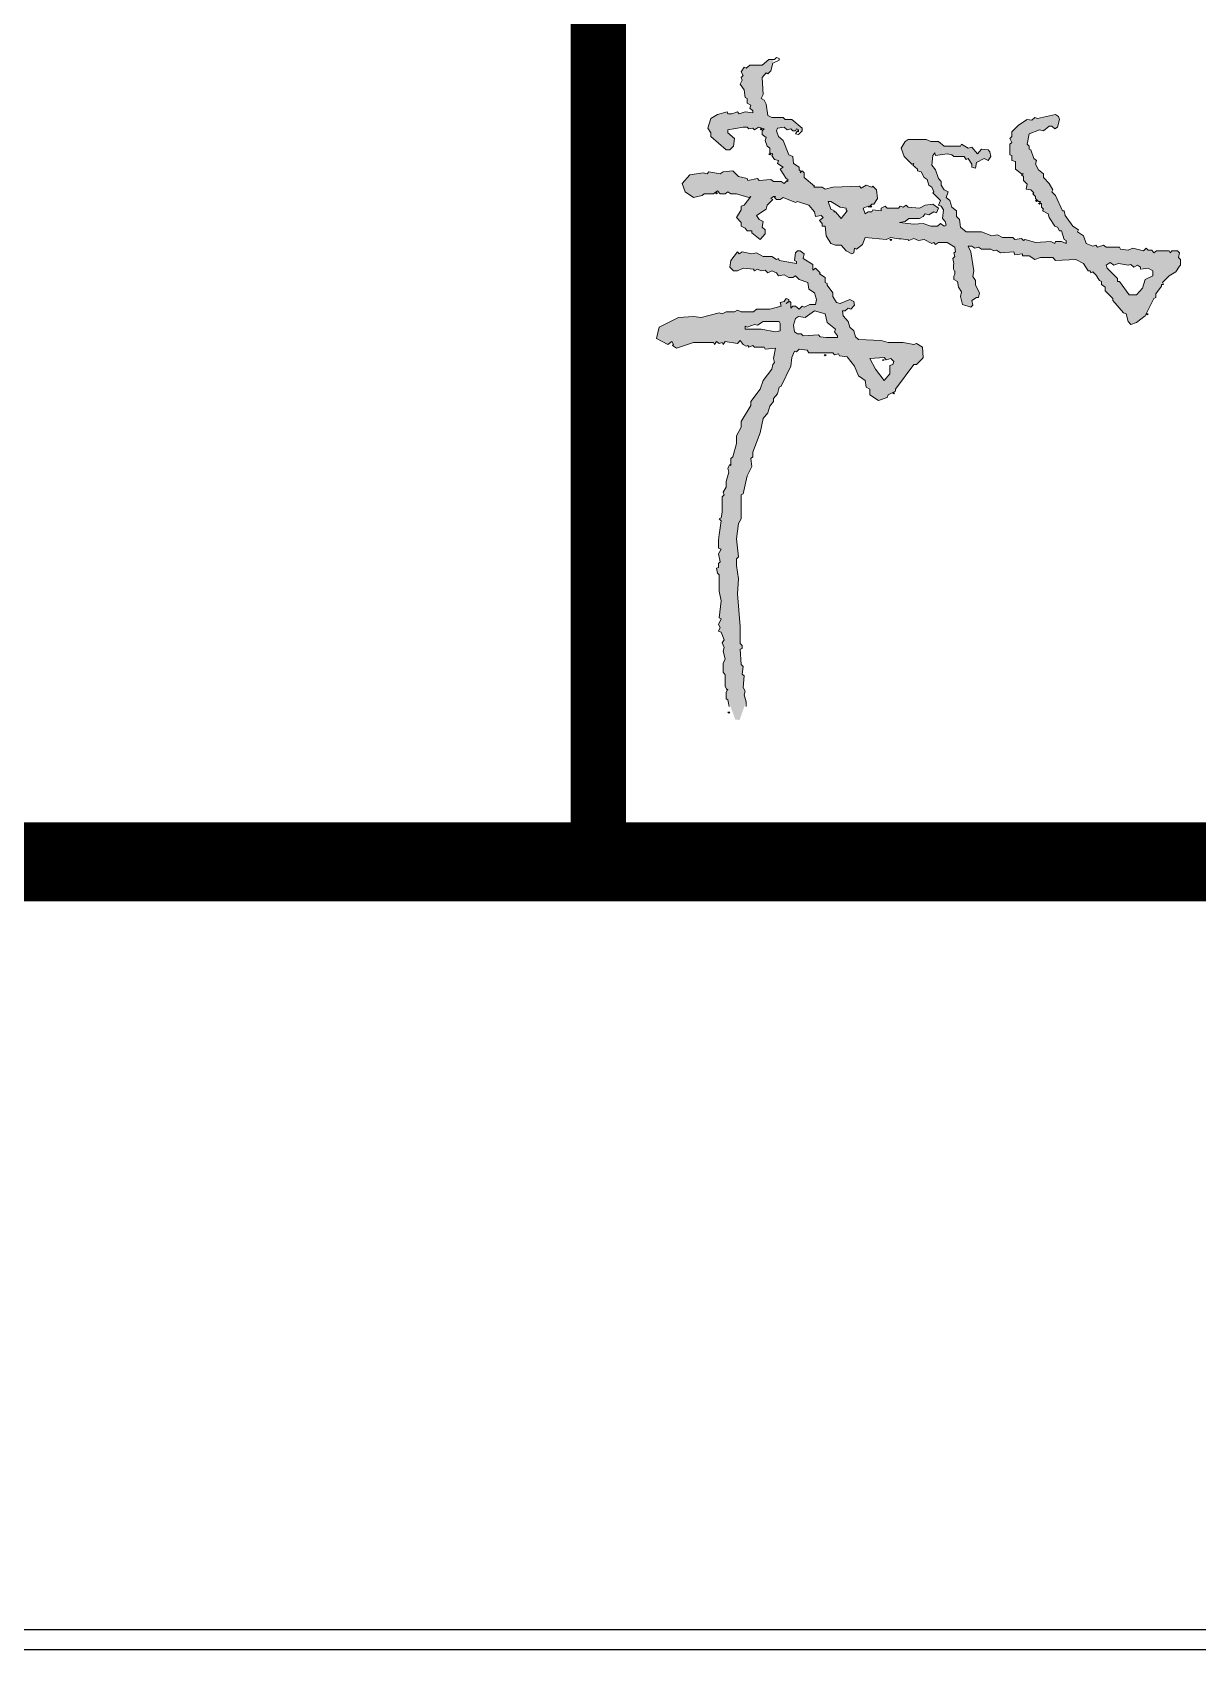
# Model space of a CAD drawing. Extents: x -518115 to 1124316, y -209821 to 1628073.
# Drawn here: x 1017001 to 1017371, y -173716 to -173203 of the extents above; entities that cross this region are included whole.
import ezdxf

# ---------------------------------------------------------------- set-up
doc = ezdxf.new("R2010")
doc.units = 0
doc.header["$LTSCALE"] = 1000
doc.header["$MEASUREMENT"] = 0
doc.layers.add('yichutu', color=7, linetype='Continuous', true_color=0xffffff, plot=False)
doc.layers.add('图框', color=140, linetype='Continuous')
doc.layers.add('签名', color=7, linetype='Continuous', lineweight=18)

# ---------------------------------------------------------------- blocks, each defined once
blk = doc.blocks.new('yct-1051-594-26275-14850-25-1002.0')
at = {"layer": 'yichutu', "color": 7, "true_color": 0xffffff}
blk.add_lwpolyline([(0, 0), (0, 14850), (26275, 14850), (26275, 0)], close=True, dxfattribs=at)
blk = doc.blocks.new('GFDDDDRG')
at = {"layer": '签名'}
h = blk.add_hatch(color=2, dxfattribs=at)
h.dxf.hatch_style = 1
h.paths.add_polyline_path([(897640.6, -159065.2), (897640.6, -159062.2), (897639.3, -159061), (897638.7, -159061.6), (897637.5, -159060.4), (897637.5, -159058.6), (897633.9, -159056.2), (897633.3, -159051.9), (897630.9, -159050.7), (897627.3, -159041.6), (897624.2, -159039.2), (897623, -159035.6), (897623.6, -159033.8), (897627.9, -159033.2), (897629.7, -159035), (897632.1, -159034.4), (897633.3, -159035.6), (897635.1, -159035.6), (897635.7, -159034.4), (897638.9, -159036), (897639.3, -159035.6), (897639.3, -159033.8), (897632.7, -159028.3), (897628.5, -159028.3), (897627.3, -159027.1), (897620, -159027.1), (897617.6, -159025.9), (897616.4, -159018.7), (897615.2, -159016.2), (897613.3, -159015), (897614.6, -159012.6), (897613.9, -159001.7), (897616.4, -158998.7), (897617.6, -158999.3), (897619.4, -158997.5), (897621, -158991), (897621.8, -158990.2), (897618.2, -158990.2), (897613.9, -158993.9), (897606.1, -158993.9), (897603.7, -158995.7), (897602.5, -158995.1), (897600.6, -158998.1), (897601.9, -159000.5), (897600.6, -159001.7), (897601.2, -159003.5), (897600, -159006), (897602.5, -159009.6), (897603.1, -159014.4), (897604.3, -159015), (897604.3, -159018.1), (897606.7, -159019.3), (897606.1, -159021.1), (897607.9, -159022.9), (897607.9, -159024.1), (897603.1, -159023.5), (897599.4, -159024.7), (897598.2, -159023.5), (897592.5, -159025.4), (897591.6, -159023.5), (897585.5, -159025.3), (897581.3, -159027.7), (897579.5, -159033.8), (897581.3, -159036.8), (897581.3, -159039.2), (897591, -159047.7), (897593.4, -159047.7), (897595.8, -159045.3), (897596.4, -159040.4), (897592.2, -159036.8), (897592.2, -159035), (897603.9, -159032.8), (897605.5, -159034.4), (897607.9, -159033.8), (897609.1, -159035), (897611.5, -159033.2), (897615.2, -159034.4), (897613.9, -159035.6), (897613.9, -159038), (897616.4, -159039.8), (897615.8, -159041.6), (897617, -159045.3), (897618.8, -159046.5), (897618.8, -159049.5), (897620.6, -159050.1), (897620, -159051.3), (897621.8, -159053.7), (897624.2, -159054.3), (897623.6, -159056.2), (897627.3, -159058.6), (897625.4, -159059.8), (897629.1, -159065.8), (897630.3, -159066.4), (897630.3, -159067.7), (897629.7, -159067), (897627.9, -159068.9), (897626, -159067.7), (897621.2, -159067.7), (897619.4, -159066.4), (897612.1, -159067), (897610.9, -159065.8), (897604.9, -159067), (897604.3, -159065.8), (897598.8, -159064.6), (897595.2, -159061), (897589.2, -159061.6), (897587.3, -159062.8), (897580.1, -159061.6), (897578.9, -159062.8), (897576.4, -159062.2), (897568, -159063.4), (897563.1, -159068.9), (897565, -159074.3), (897570.4, -159077.9), (897575.8, -159076.7), (897577.1, -159075.5), (897583.1, -159075.5), (897585.5, -159073.7), (897587.3, -159075.5), (897590.4, -159075.5), (897592.2, -159074.3), (897594, -159075.5), (897597.6, -159075.5), (897605.5, -159077.9), (897606.7, -159077.3), (897602.5, -159082.8), (897600.6, -159083.4), (897600.6, -159085.8), (897597.6, -159090.6), (897600.6, -159093.7), (897600.6, -159096.1), (897603.1, -159097.3), (897604.3, -159099.1), (897607.3, -159099.1), (897607.3, -159100.3), (897612.7, -159104.5), (897615.8, -159100.9), (897615.8, -159098.5), (897613.9, -159096.7), (897614.6, -159093.1), (897612.1, -159091.8), (897610.3, -159089.4), (897616.4, -159085.2), (897617, -159082.8), (897620.6, -159079.1), (897619.4, -159078.5), (897621.2, -159077.3), (897622.4, -159077.3), (897621.8, -159077.9), (897623, -159079.1), (897625.4, -159079.1), (897627.3, -159077.9), (897635.1, -159081), (897636.3, -159080.4), (897643.6, -159082.8), (897647.2, -159087), (897647.8, -159090), (897651.4, -159089.4), (897652.7, -159090.6), (897650.2, -159092.4), (897652, -159094.3), (897652, -159096.1), (897653.9, -159096.1), (897654.2, -159099.4), (897654.5, -159099.7), (897654.2, -159099.9), (897654.5, -159102.1), (897657.5, -159107), (897660.5, -159108.2), (897664.1, -159108.2), (897667.2, -159111.8), (897670.8, -159113.6), (897672, -159113), (897672.6, -159110), (897673.8, -159110.6), (897677.5, -159107.6), (897679.3, -159103.3), (897692.6, -159104.5), (897695.6, -159103.3), (897700.8, -159104.2), (897702.1, -159104.2), (897706.4, -159104.8), (897707.1, -159105.2), (897710.1, -159103.9), (897713.1, -159105.2), (897716.8, -159104.5), (897721.6, -159107), (897722.8, -159106.4), (897724, -159107.6), (897725.8, -159106.4), (897731.3, -159106.4), (897736.1, -159109.4), (897736.7, -159112.4), (897735.5, -159113), (897736.1, -159115.4), (897734.9, -159116.6), (897735.5, -159119.7), (897735.4, -159120.5), (897735.4, -159123), (897736.1, -159125.1), (897736.2, -159125.4), (897736.2, -159127.2), (897735.5, -159128.1), (897735.5, -159129.9), (897737.9, -159131.2), (897738.5, -159134.8), (897740.4, -159137.8), (897739.7, -159140.8), (897741, -159145.7), (897746.4, -159147.5), (897747.6, -159146.3), (897747, -159143.3), (897751.4, -159140.6), (897751.8, -159138.4), (897749.4, -159133.6), (897749.4, -159130.6), (897747.6, -159128.1), (897748.2, -159124.5), (897746.4, -159112.4), (897744.6, -159108.8), (897747, -159108.8), (897748.8, -159110), (897751.2, -159109.4), (897753.1, -159110.6), (897759.1, -159110.6), (897760.9, -159111.8), (897762.7, -159111.2), (897765.1, -159113), (897773.6, -159112.4), (897774.2, -159114.2), (897779.1, -159113.6), (897779.1, -159114.8), (897783.3, -159114.8), (897786.9, -159117.2), (897790.5, -159116), (897798.4, -159116), (897800.2, -159117.9), (897812.9, -159117.2), (897817.8, -159119.7), (897820.8, -159124.5), (897822.8, -159125.6), (897825.6, -159126.9), (897826.5, -159129.4), (897829.3, -159131.2), (897829.3, -159133), (897831.7, -159134.8), (897831.7, -159137.2), (897836.5, -159142), (897836.5, -159143.3), (897843.2, -159151.1), (897845, -159151.7), (897846.2, -159156.6), (897848, -159158.4), (897851.6, -159157.2), (897857.1, -159152.9), (897862.5, -159142), (897863.7, -159141.4), (897863.7, -159139), (897867.4, -159134.2), (897867.4, -159132.4), (897872.2, -159127.5), (897876.4, -159125.1), (897879.5, -159120.6), (897879.5, -159117.2), (897878.2, -159116), (897878.8, -159113), (897877.6, -159111.8), (897874, -159111.8), (897872.8, -159113), (897872.2, -159111.8), (897864.3, -159111.8), (897862.5, -159113), (897861.3, -159111.2), (897858.9, -159111.2), (897857.7, -159110), (897855.9, -159111.8), (897849.2, -159110), (897846.2, -159111.2), (897841.4, -159110.6), (897840.7, -159109.4), (897832.3, -159109.4), (897830.5, -159108.2), (897826.8, -159109.4), (897825.6, -159108.2), (897823.8, -159108.8), (897819.6, -159107), (897817.8, -159102.1), (897814.1, -159099.7), (897814.7, -159098.5), (897811.1, -159096.1), (897806.3, -159089.4), (897805.7, -159086.4), (897804.5, -159086.4), (897800.2, -159076.7), (897797.8, -159074.3), (897798.4, -159073.1), (897796, -159068.9), (897792.4, -159065.2), (897792.4, -159062.8), (897789.3, -159060.4), (897787.5, -159056.8), (897788.1, -159054.3), (897786.3, -159053.1), (897784.5, -159047.7), (897783.3, -159047.1), (897783.3, -159045.3), (897782.1, -159044.1), (897783.3, -159037.4), (897789.9, -159035), (897792.4, -159035.6), (897796, -159032.6), (897797.8, -159032.6), (897799.6, -159034.4), (897801.4, -159033.2), (897802.6, -159028.3), (897802, -159026.5), (897800.2, -159025.3), (897788.7, -159027.7), (897786.9, -159027.1), (897785.1, -159028.9), (897782.1, -159028.3), (897776.6, -159032), (897772.4, -159036.2), (897772.4, -159039.2), (897771.2, -159040.4), (897772.4, -159042.9), (897771.2, -159044.1), (897771.2, -159050.7), (897772.4, -159051.3), (897772.4, -159054.3), (897774.8, -159055), (897774.8, -159059.8), (897778.5, -159062.8), (897779.7, -159062.8), (897778.5, -159063.4), (897779.7, -159064.6), (897779.7, -159067), (897782.1, -159069.5), (897781.5, -159072.5), (897784.5, -159073.1), (897786.3, -159074.9), (897785.7, -159075.5), (897787.5, -159077.3), (897787.5, -159078.5), (897789.3, -159080.4), (897790.5, -159080.4), (897789.9, -159081), (897791.2, -159081.6), (897791.2, -159084), (897792.4, -159085.2), (897791.8, -159086.4), (897795.4, -159088.2), (897796, -159090.6), (897799.6, -159096.1), (897801.4, -159096.7), (897802.6, -159099.1), (897803.9, -159099.1), (897805.7, -159104.5), (897806.9, -159105.2), (897806.9, -159107), (897803.9, -159105.8), (897800.2, -159105.8), (897799.6, -159107), (897797.2, -159105.8), (897787.5, -159106.4), (897780.9, -159104.5), (897779.7, -159105.2), (897778.5, -159103.9), (897774.2, -159104.5), (897773, -159103.3), (897766.4, -159103.3), (897763.3, -159101.5), (897759.7, -159102.1), (897753.1, -159099.7), (897743.4, -159099.7), (897739.7, -159096.7), (897739.1, -159091.8), (897737.3, -159090), (897737.3, -159086.4), (897734.3, -159084), (897733.1, -159079.7), (897730.7, -159077.9), (897731.9, -159074.3), (897729.5, -159073.1), (897727.6, -159070.1), (897727.6, -159067.7), (897725.8, -159065.8), (897724, -159060.4), (897721.6, -159057.4), (897722.2, -159051.3), (897723.4, -159049.5), (897724, -159051.3), (897731.3, -159050.1), (897734.3, -159050.7), (897735.5, -159051.9), (897742.2, -159051.9), (897743.4, -159053.7), (897744.6, -159053.1), (897747, -159056.8), (897747, -159058.6), (897749.4, -159059.2), (897750, -159055.6), (897754.9, -159053.1), (897757.3, -159054.3), (897759.1, -159051.9), (897758.5, -159048.9), (897757.3, -159047.7), (897753.1, -159047.1), (897750.6, -159050.1), (897747, -159045.9), (897744.6, -159046.5), (897740.4, -159044.1), (897739.7, -159045.3), (897729.5, -159045.3), (897725.8, -159042.3), (897721, -159042.3), (897718, -159041), (897706.5, -159041), (897704.7, -159042.3), (897702.2, -159046.5), (897704.1, -159051.9), (897708.9, -159056.8), (897710.1, -159056.2), (897709.5, -159057.4), (897712.5, -159059.8), (897712.5, -159061), (897714.9, -159061.6), (897716.8, -159065.2), (897718.6, -159066.4), (897719.8, -159070.1), (897721.6, -159071.3), (897723.6, -159076.3), (897727, -159079.7), (897725.8, -159082.8), (897727.6, -159083.4), (897728.9, -159085.8), (897728.3, -159091.2), (897730.1, -159093.1), (897730.7, -159095.5), (897729.5, -159096.1), (897727, -159094.3), (897725.2, -159096.1), (897721, -159096.1), (897716.2, -159094.3), (897710.1, -159094.9), (897701, -159093.7), (897704.7, -159093.1), (897707.1, -159091.2), (897713.7, -159091.2), (897716.2, -159090), (897717.4, -159088.2), (897719.8, -159088.8), (897722.8, -159087), (897724.6, -159087.6), (897725.8, -159084.6), (897722.2, -159082.2), (897717.4, -159082.8), (897713.7, -159084.6), (897706.5, -159084), (897705.3, -159082.8), (897703.5, -159084), (897701.6, -159083.4), (897700.4, -159084.6), (897693.2, -159084.6), (897692, -159083.4), (897689.5, -159084.6), (897689.5, -159086.4), (897684.1, -159085.8), (897683.5, -159087), (897681.1, -159087), (897679.3, -159088.2), (897678.1, -159084.6), (897683.1, -159082.6), (897683.5, -159082.2), (897684.7, -159082.2), (897687.1, -159078.5), (897686.5, -159073.1), (897684.1, -159070.7), (897683.5, -159071.3), (897679.9, -159070.1), (897676.8, -159071.9), (897675.6, -159070.7), (897658.7, -159071.3), (897653.9, -159072.5), (897652, -159071.3), (897646.6, -159071.3), (897647.2, -159070.7)])
h.paths.add_polyline_path([(897655.7, -159080.4), (897657.5, -159080.4), (897663.5, -159084), (897667.2, -159084.6), (897667.2, -159085.8), (897667.8, -159086.4), (897664.1, -159091.2), (897660.5, -159087), (897659.3, -159087), (897659.9, -159086.4), (897657.5, -159085.2)], flags=16)
h.paths.add_polyline_path([(897834.7, -159119.1), (897837.1, -159120.9), (897840.1, -159119.7), (897846.2, -159120.9), (897848, -159120.3), (897849.8, -159122.1), (897852.2, -159120.9), (897855.6, -159123.1), (897858.9, -159122.7), (897861.9, -159124.5), (897861.9, -159127.5), (897857.1, -159129.9), (897855.3, -159135.4), (897851.6, -159139.6), (897846.8, -159139.6), (897840.7, -159131.2), (897839.5, -159131.2), (897839.5, -159129.3), (897831.6, -159121.4)], flags=16)
h = blk.add_hatch(color=2, dxfattribs=at)
h.dxf.hatch_style = 1
h.paths.add_polyline_path([(897636.3, -159164.4), (897634.5, -159163.2), (897633.9, -159159), (897635.1, -159154.7), (897636.9, -159153.5), (897641.2, -159154.1), (897647.2, -159149.9), (897653.9, -159151.7), (897655.1, -159157.2), (897660.5, -159161.4), (897659.9, -159163.2), (897661.7, -159165.6), (897661.7, -159166.8), (897654.5, -159166.8), (897650.8, -159166.2), (897649.6, -159165), (897640, -159165.6), (897638.7, -159164.4)], flags=16)
h.paths.add_polyline_path([(897625.4, -159162.6), (897622.4, -159163.2), (897613.3, -159161.4), (897603.1, -159161.4), (897603.1, -159159.6), (897604.3, -159160.2), (897609.1, -159158.4), (897610.9, -159159), (897614.6, -159156.6), (897624.8, -159156.6), (897625.4, -159157.8)], flags=16)
h.paths.add_polyline_path([(897682.3, -159180.1), (897691.4, -159179.5), (897692.6, -159180.8), (897695.6, -159180.1), (897696.8, -159181.4), (897697.4, -159182), (897696.8, -159183.8), (897695, -159184.4), (897695, -159189.8), (897691.4, -159194.1), (897685.9, -159186.8)], flags=16)
h.paths.add_polyline_path([(897690.2, -159180.8), (897691.4, -159180.8), (897690.8, -159181.4)], flags=0)
h.paths.add_polyline_path([(897596.9, -159409.3), (897599.6, -159409.4), (897603.7, -159397.9), (897602.5, -159393.6), (897603.1, -159391.2), (897601.9, -159388.8), (897602.5, -159381.5), (897601.2, -159380.3), (897601.9, -159375.5), (897600.6, -159374.3), (897600, -159364.6), (897601.2, -159364), (897601.2, -159362.2), (897600, -159361), (897600, -159350.1), (897598.2, -159329.5), (897598.8, -159319.9), (897597.6, -159311.4), (897597.6, -159307.2), (897598.8, -159305.9), (897597.6, -159294.5), (897598.8, -159284.8), (897600.6, -159281.8), (897600.6, -159266.6), (897601.9, -159266), (897604.3, -159254.5), (897607.3, -159248.5), (897606.7, -159243.6), (897607.9, -159242.4), (897607.9, -159239.4), (897612.7, -159227.3), (897614.6, -159218.2), (897617.6, -159214.6), (897618.8, -159210.4), (897621.2, -159207.4), (897621.2, -159205.5), (897623.6, -159202.5), (897624.8, -159198.3), (897626, -159197.7), (897632.1, -159185), (897632.7, -159179.5), (897634.5, -159175.3), (897635.7, -159175.9), (897637.5, -159174.1), (897642.4, -159174.7), (897643.6, -159176.5), (897658.7, -159176.5), (897659.9, -159177.7), (897662.3, -159177.1), (897662.9, -159178.3), (897667.8, -159178.9), (897672.6, -159185), (897675, -159191), (897679.3, -159194.1), (897679.9, -159198.3), (897682.3, -159199.5), (897682.3, -159203.1), (897687.7, -159206.8), (897693.2, -159204.9), (897693.8, -159203.1), (897698.6, -159200.7), (897698.6, -159199.5), (897710.1, -159183.8), (897711.9, -159183.8), (897716.2, -159179.5), (897715.6, -159172.9), (897711.9, -159170.5), (897710.1, -159171.1), (897703.5, -159169.9), (897693.8, -159169.9), (897689.5, -159168.7), (897675, -159168), (897673.2, -159166.2), (897672, -159162.6), (897669.6, -159160.2), (897668.4, -159156.6), (897665.4, -159152.9), (897664.8, -159149.9), (897666.6, -159149.9), (897668.4, -159148.1), (897670.2, -159148.7), (897672.6, -159146.3), (897672, -159143.9), (897669.6, -159142.6), (897663.5, -159145.1), (897661.1, -159144.5), (897658.7, -159140.8), (897658.7, -159138.4), (897655.1, -159133.6), (897655.1, -159132.4), (897653.9, -159131.8), (897653.9, -159128.7), (897650.2, -159126.3), (897650.8, -159125.7), (897647.8, -159122.7), (897646, -159123.9), (897646, -159120.3), (897640, -159116.6), (897640.6, -159113.6), (897638.1, -159111.8), (897636.3, -159111.8), (897635.1, -159113), (897634.5, -159117.9), (897635.7, -159118.5), (897635.7, -159119.7), (897624.8, -159117.9), (897624.2, -159116.6), (897623, -159117.2), (897620, -159115.4), (897614.6, -159115.4), (897610.3, -159113), (897607.3, -159113.6), (897601.2, -159112.4), (897599.4, -159113.6), (897598.2, -159112.4), (897594, -159117.9), (897593.4, -159122.1), (897595.8, -159124.5), (897598.2, -159124.5), (897601.9, -159122.7), (897608.5, -159123.3), (897609.1, -159124.5), (897610.9, -159123.3), (897613.3, -159124.5), (897615.8, -159123.9), (897617.6, -159125.7), (897620, -159124.5), (897623, -159125.7), (897624.2, -159127.5), (897627.9, -159126.9), (897630.9, -159128.7), (897633.3, -159128.7), (897635.1, -159127.5), (897637.5, -159129.9), (897643, -159131.8), (897643.6, -159136), (897647.2, -159138.4), (897648.4, -159142.6), (897647.8, -159145.7), (897644.2, -159145.7), (897640.6, -159147.5), (897639.3, -159146.9), (897637.5, -159148.7), (897635.1, -159146.9), (897633.3, -159146.9), (897632.1, -159148.1), (897632.1, -159144.5), (897631.5, -159143.9), (897629.1, -159145.1), (897630.9, -159143.9), (897630.9, -159142.6), (897629.1, -159142), (897627.9, -159143.9), (897625.4, -159144.5), (897626, -159146.9), (897618.8, -159148.7), (897610.3, -159148.7), (897608.5, -159150.5), (897600.6, -159150.5), (897598.2, -159149.3), (897596.4, -159150.5), (897591, -159150.5), (897588.5, -159151.7), (897586.7, -159151.1), (897575.2, -159154.1), (897570.4, -159153.5), (897560.7, -159154.1), (897548.6, -159160.2), (897546.8, -159167.4), (897554.1, -159171.1), (897556.5, -159169.3), (897557.7, -159171.1), (897557.1, -159171.7), (897559.5, -159173.5), (897570.4, -159169.9), (897583.1, -159169.9), (897583.7, -159171.1), (897584.9, -159169.3), (897586.7, -159170.5), (897588.5, -159169.9), (897589.2, -159171.1), (897590.4, -159169.3), (897598.2, -159170.5), (897600, -159168.7), (897601.9, -159171.1), (897603.7, -159172.3), (897604.9, -159171.7), (897605.5, -159172.9), (897607.9, -159171.7), (897609.1, -159172.9), (897615.2, -159172.9), (897615.8, -159174.1), (897622.4, -159173.5), (897621.2, -159180.1), (897621.8, -159182.6), (897620.6, -159183.8), (897620, -159186.8), (897614.6, -159194.1), (897612.7, -159199.5), (897606.7, -159207.4), (897606.7, -159209.8), (897600.6, -159220.1), (897600.6, -159223.7), (897597.6, -159229.1), (897597.6, -159234), (897595.2, -159242.4), (897594, -159243.6), (897594, -159247.9), (897593.4, -159247.3), (897592.2, -159249.7), (897592.8, -159252.1), (897591, -159258.2), (897591, -159261.8), (897589.2, -159264.8), (897589.8, -159266.6), (897588.5, -159267.8), (897588.5, -159277.5), (897587.9, -159281.1), (897586.7, -159281.8), (897587.9, -159283), (897586.7, -159292), (897586.4, -159293.7), (897586.1, -159295.7), (897586.1, -159300.5), (897587.9, -159301.1), (897586.1, -159304.1), (897587.3, -159309), (897586.1, -159310.2), (897586.1, -159312.6), (897584.9, -159313.2), (897585.5, -159316.2), (897586.7, -159317.4), (897586.7, -159327.7), (897587.9, -159333.8), (897586.7, -159344.7), (897587.9, -159345.3), (897586.1, -159348.9), (897587.3, -159350.7), (897586.1, -159353.1), (897587.9, -159353.7), (897589.8, -159358.6), (897588.5, -159360.4), (897589.8, -159363.4), (897589.2, -159365.8), (897590.4, -159370.7), (897589.2, -159373.7), (897589.2, -159379.1), (897590.4, -159380.9), (897590.4, -159388.2), (897591.6, -159390.6), (897592.2, -159390), (897591, -159391.8), (897591, -159396.1), (897592.2, -159396.7)])
at = {"layer": '图框'}
blk.add_lwpolyline([(923309.8, -107437), (923309.8, -159999.5), (893609.8, -159999.5), (893609.8, -107437)], close=True, dxfattribs=at)
blk.add_lwpolyline([(923309.8, -107437), (923309.8, -159999.5), (893609.8, -159999.5), (893609.8, -107437)], close=True, dxfattribs=at)
at = {"layer": '图框', "const_width": 50}
blk.add_lwpolyline([(894109.8, -159499.5), (922809.8, -159499.5), (922809.8, -108687), (894109.8, -108687)], close=True, dxfattribs=at)
at = {"layer": '图框', "const_width": 35}
blk.add_lwpolyline([(897509.9, -156001.9), (897509.9, -159501.9)], dxfattribs=at)
at = {"layer": '签名', "color": 2, "elevation": 4852497.2}
for points in [[(897878.8, -159121.5), (897879.5, -159120.9), (897879.5, -159117.2), (897878.2, -159116), (897878.8, -159113), (897877.6, -159111.8), (897874, -159111.8), (897872.8, -159113), (897872.2, -159111.8), (897864.3, -159111.8), (897862.5, -159113), (897861.3, -159111.2), (897858.9, -159111.2), (897857.7, -159110), (897855.9, -159111.8), (897849.2, -159110), (897846.2, -159111.2), (897841.4, -159110.6), (897840.7, -159109.4), (897832.3, -159109.4), (897830.5, -159108.2), (897826.8, -159109.4), (897825.6, -159108.2), (897823.8, -159108.8), (897819.6, -159107), (897817.8, -159102.1), (897814.1, -159099.7), (897814.7, -159098.5), (897811.1, -159096.1), (897806.3, -159089.4), (897805.7, -159086.4), (897804.5, -159086.4), (897800.2, -159076.7), (897797.8, -159074.3), (897798.4, -159073.1), (897796, -159068.9), (897792.4, -159065.2), (897792.4, -159062.8), (897789.3, -159060.4), (897787.5, -159056.8), (897788.1, -159054.3), (897786.3, -159053.1), (897784.5, -159047.7), (897783.3, -159047.1), (897783.3, -159045.3), (897782.1, -159044.1), (897783.3, -159037.4), (897789.9, -159035), (897792.4, -159035.6), (897796, -159032.6), (897797.8, -159032.6), (897799.6, -159034.4), (897801.4, -159033.2), (897802.6, -159028.3), (897802, -159026.5), (897800.2, -159025.3), (897788.7, -159027.7), (897786.9, -159027.1), (897785.1, -159028.9), (897782.1, -159028.3), (897776.6, -159032), (897772.4, -159036.2), (897772.4, -159039.2), (897771.2, -159040.4), (897772.4, -159042.9), (897771.2, -159044.1), (897771.2, -159050.7), (897772.4, -159051.3), (897772.4, -159054.3), (897774.8, -159055), (897774.8, -159059.8), (897778.5, -159062.8), (897779.7, -159062.8), (897778.5, -159063.4), (897779.7, -159064.6), (897779.7, -159067), (897782.1, -159069.5), (897781.5, -159072.5), (897784.5, -159073.1), (897786.3, -159074.9), (897785.7, -159075.5), (897787.5, -159077.3), (897787.5, -159078.5), (897789.3, -159080.4), (897790.5, -159080.4), (897789.9, -159081), (897791.2, -159081.6), (897791.2, -159084), (897792.4, -159085.2), (897791.8, -159086.4), (897795.4, -159088.2), (897796, -159090.6), (897799.6, -159096.1), (897801.4, -159096.7), (897802.6, -159099.1), (897803.9, -159099.1), (897805.7, -159104.5), (897806.9, -159105.2), (897806.9, -159107), (897803.9, -159105.8), (897800.2, -159105.8), (897799.6, -159107), (897797.2, -159105.8), (897787.5, -159106.4), (897780.9, -159104.5), (897779.7, -159105.2), (897778.5, -159103.9), (897774.2, -159104.5), (897773, -159103.3), (897766.4, -159103.3), (897763.3, -159101.5), (897759.7, -159102.1), (897753.1, -159099.7), (897743.4, -159099.7), (897739.7, -159096.7), (897739.1, -159091.8), (897737.3, -159090), (897737.3, -159086.4), (897734.3, -159084), (897733.1, -159079.7), (897730.7, -159077.9), (897731.9, -159074.3), (897729.5, -159073.1), (897727.6, -159070.1), (897727.6, -159067.7), (897725.8, -159065.8), (897724, -159060.4), (897721.6, -159057.4), (897722.2, -159051.3), (897723.4, -159049.5), (897724, -159051.3), (897731.3, -159050.1), (897734.3, -159050.7), (897735.5, -159051.9), (897742.2, -159051.9), (897743.4, -159053.7), (897744.6, -159053.1), (897747, -159056.8), (897747, -159058.6), (897749.4, -159059.2), (897750, -159055.6), (897754.9, -159053.1), (897757.3, -159054.3), (897759.1, -159051.9), (897758.5, -159048.9), (897757.3, -159047.7), (897753.1, -159047.1), (897750.6, -159050.1), (897747, -159045.9), (897744.6, -159046.5), (897740.4, -159044.1), (897739.7, -159045.3), (897729.5, -159045.3), (897725.8, -159042.3), (897721, -159042.3), (897718, -159041), (897706.5, -159041), (897704.7, -159042.3), (897702.2, -159046.5), (897704.1, -159051.9), (897708.9, -159056.8), (897710.1, -159056.2), (897709.5, -159057.4), (897712.5, -159059.8), (897712.5, -159061), (897714.9, -159061.6), (897716.8, -159065.2), (897718.6, -159066.4), (897719.8, -159070.1), (897721.6, -159071.3), (897722.8, -159074.3), (897722.2, -159074.9), (897727, -159079.7), (897725.8, -159082.8), (897727.6, -159083.4), (897728.9, -159085.8), (897728.3, -159091.2), (897730.1, -159093.1), (897730.7, -159095.5), (897729.5, -159096.1), (897727, -159094.3), (897725.2, -159096.1), (897721, -159096.1), (897716.2, -159094.3), (897710.1, -159094.9), (897701, -159093.7), (897704.7, -159093.1), (897707.1, -159091.2), (897713.7, -159091.2), (897716.2, -159090), (897717.4, -159088.2), (897719.8, -159088.8), (897722.8, -159087), (897724.6, -159087.6), (897725.8, -159084.6), (897722.2, -159082.2), (897717.4, -159082.8), (897713.7, -159084.6), (897706.5, -159084), (897705.3, -159082.8), (897703.5, -159084), (897701.6, -159083.4), (897700.4, -159084.6), (897693.2, -159084.6), (897692, -159083.4), (897689.5, -159084.6), (897689.5, -159086.4), (897684.1, -159085.8), (897683.5, -159087), (897681.1, -159087), (897679.3, -159088.2), (897678.1, -159084.6), (897681.1, -159083.4), (897681.7, -159084), (897683.5, -159082.2), (897684.7, -159082.2), (897687.1, -159078.5), (897686.5, -159073.1), (897684.1, -159070.7), (897683.5, -159071.3), (897679.9, -159070.1), (897676.8, -159071.9), (897675.6, -159070.7), (897658.7, -159071.3), (897653.9, -159072.5), (897652, -159071.3), (897646.6, -159071.3), (897647.2, -159070.7), (897640.6, -159065.2), (897640.6, -159062.2), (897639.3, -159061), (897638.1, -159062.2), (897638.7, -159061.6), (897637.5, -159060.4), (897637.5, -159058.6), (897633.9, -159056.2), (897633.3, -159051.9), (897630.9, -159050.7), (897627.3, -159041.6), (897624.2, -159039.2), (897623, -159035.6), (897623.6, -159033.8), (897627.9, -159033.2), (897629.7, -159035), (897632.1, -159034.4), (897633.3, -159035.6), (897635.1, -159035.6), (897635.7, -159034.4), (897636.9, -159035), (897636.9, -159036.2), (897636.3, -159035.6), (897635.1, -159037.4), (897636.9, -159038), (897639.3, -159035.6), (897639.3, -159033.8), (897632.7, -159028.3), (897628.5, -159028.3), (897627.3, -159027.1), (897620, -159027.1), (897617.6, -159025.9), (897616.4, -159018.7), (897615.2, -159016.2), (897613.3, -159015), (897614.6, -159012.6), (897613.9, -159001.7), (897616.4, -158998.7), (897617.6, -158999.3), (897619.4, -158997.5), (897620.6, -158992.7), (897624.8, -158990.8), (897624.8, -158989.6), (897623, -158989), (897621.8, -158990.2), (897618.2, -158990.2), (897613.9, -158993.9), (897606.1, -158993.9), (897603.7, -158995.7), (897602.5, -158995.1), (897600.6, -158998.1), (897601.9, -159000.5), (897600.6, -159001.7), (897601.2, -159003.5), (897600, -159006), (897602.5, -159009.6), (897603.1, -159014.4), (897604.3, -159015), (897604.3, -159018.1), (897606.7, -159019.3), (897606.1, -159021.1), (897607.9, -159022.9), (897607.9, -159024.1), (897603.1, -159023.5), (897599.4, -159024.7), (897598.2, -159023.5), (897594.6, -159024.7), (897592.2, -159024.7), (897591.6, -159023.5), (897585.5, -159025.3), (897581.3, -159027.7), (897579.5, -159033.8), (897581.3, -159036.8), (897581.3, -159039.2), (897591, -159047.7), (897593.4, -159047.7), (897595.8, -159045.3), (897596.4, -159040.4), (897592.2, -159036.8), (897592.2, -159035), (897601.9, -159033.2), (897604.3, -159033.2), (897605.5, -159034.4), (897607.9, -159033.8), (897609.1, -159035), (897611.5, -159033.2), (897615.2, -159034.4), (897613.9, -159035.6), (897613.9, -159038), (897616.4, -159039.8), (897615.8, -159041.6), (897617, -159045.3), (897618.8, -159046.5), (897618.8, -159049.5), (897620.6, -159050.1), (897620, -159051.3), (897621.8, -159053.7), (897624.2, -159054.3), (897623.6, -159056.2), (897627.3, -159058.6), (897625.4, -159059.8), (897629.1, -159065.8), (897630.3, -159066.4), (897630.3, -159067.7), (897629.7, -159067), (897627.9, -159068.9), (897626, -159067.7), (897621.2, -159067.7), (897619.4, -159066.4), (897612.1, -159067), (897610.9, -159065.8), (897604.9, -159067), (897604.3, -159065.8), (897598.8, -159064.6), (897595.2, -159061), (897589.2, -159061.6), (897587.3, -159062.8), (897580.1, -159061.6), (897578.9, -159062.8), (897576.4, -159062.2), (897568, -159063.4), (897563.1, -159068.9), (897565, -159074.3), (897570.4, -159077.9), (897575.8, -159076.7), (897577.1, -159075.5), (897583.1, -159075.5), (897585.5, -159073.7), (897587.3, -159075.5), (897590.4, -159075.5), (897592.2, -159074.3), (897594, -159075.5), (897597.6, -159075.5), (897605.5, -159077.9), (897606.7, -159077.3), (897602.5, -159082.8), (897600.6, -159083.4), (897600.6, -159085.8), (897597.6, -159090.6), (897600.6, -159093.7), (897600.6, -159096.1), (897603.1, -159097.3), (897604.3, -159099.1), (897607.3, -159099.1), (897607.3, -159100.3), (897612.7, -159104.5), (897615.8, -159100.9), (897615.8, -159098.5), (897613.9, -159096.7), (897614.6, -159093.1), (897612.1, -159091.8), (897610.3, -159089.4), (897616.4, -159085.2), (897617, -159082.8), (897620.6, -159079.1), (897619.4, -159078.5), (897621.2, -159077.3), (897622.4, -159077.3), (897621.8, -159077.9), (897623, -159079.1), (897625.4, -159079.1), (897627.3, -159077.9), (897635.1, -159081), (897636.3, -159080.4), (897643.6, -159082.8), (897647.2, -159087), (897647.8, -159090), (897651.4, -159089.4), (897652.7, -159090.6), (897650.2, -159092.4), (897652, -159094.3), (897652, -159096.1), (897653.9, -159096.1), (897654.5, -159102.1), (897657.5, -159107), (897660.5, -159108.2), (897664.1, -159108.2), (897667.2, -159111.8), (897670.8, -159113.6), (897672, -159113), (897672.6, -159110), (897673.8, -159110.6), (897677.5, -159107.6), (897679.3, -159103.3), (897692.6, -159104.5), (897695.6, -159103.3), (897699.2, -159103.9), (897700.7, -159104.2), (897702.2, -159104.2), (897706.5, -159104.8), (897707.1, -159105.2), (897710.1, -159103.9), (897713.1, -159105.2), (897716.8, -159104.5), (897721.6, -159107), (897722.8, -159106.4), (897724, -159107.6), (897725.8, -159106.4), (897731.3, -159106.4), (897736.1, -159109.4), (897736.7, -159112.4), (897735.5, -159113), (897736.1, -159115.4), (897734.9, -159116.6), (897735.5, -159119.7), (897735.4, -159120.9), (897735.4, -159123.3), (897736.1, -159125.1), (897736.2, -159124.5), (897736.2, -159126.3), (897735.5, -159128.1), (897735.5, -159129.9), (897737.9, -159131.2), (897738.5, -159134.8), (897740.4, -159137.8), (897739.7, -159140.8), (897741, -159145.7), (897746.4, -159147.5), (897747.6, -159146.3), (897747, -159143.3), (897750, -159141.4), (897751.2, -159141.4), (897751.8, -159138.4), (897749.4, -159133.6), (897749.4, -159130.6), (897747.6, -159128.1), (897748.2, -159124.5), (897746.4, -159112.4), (897744.6, -159108.8), (897747, -159108.8), (897748.8, -159110), (897751.2, -159109.4), (897753.1, -159110.6), (897759.1, -159110.6), (897760.9, -159111.8), (897762.7, -159111.2), (897765.1, -159113), (897773.6, -159112.4), (897774.2, -159114.2), (897779.1, -159113.6), (897779.1, -159114.8), (897783.3, -159114.8), (897786.9, -159117.2), (897790.5, -159116), (897798.4, -159116), (897800.2, -159117.9), (897812.9, -159117.2), (897817.8, -159119.7), (897820.8, -159124.5), (897822, -159124.5), (897822.6, -159125.7), (897823.8, -159125.1), (897825.6, -159126.9), (897828, -159130.6), (897829.3, -159131.2), (897829.3, -159133), (897831.7, -159134.8), (897831.7, -159137.2), (897836.5, -159142), (897836.5, -159143.3), (897843.2, -159151.1), (897845, -159151.7), (897846.2, -159156.6), (897848, -159158.4), (897851.6, -159157.2), (897857.1, -159152.9), (897862.5, -159142), (897863.7, -159141.4), (897863.7, -159139), (897867.4, -159134.2), (897867.4, -159133), (897868.6, -159133), (897868, -159131.8), (897872.2, -159127.5), (897876.4, -159125.1), (897878.8, -159121.5)], [(897613.3, -159035), (897613.9, -159034.4), (897612.7, -159034.4), (897613.3, -159035)], [(897618.8, -159050.7), (897619.4, -159050.1), (897618.2, -159050.1), (897618.8, -159050.7)], [(897584.9, -159075.5), (897585.5, -159074.9), (897584.3, -159074.9), (897584.9, -159075.5)], [(897788.1, -159080.4), (897788.7, -159079.7), (897787.5, -159079.7), (897788.1, -159080.4)], [(897667.2, -159084.6), (897667.2, -159085.8), (897667.8, -159086.4), (897664.1, -159091.2), (897660.5, -159087), (897659.3, -159087), (897659.9, -159086.4), (897657.5, -159085.2), (897655.7, -159080.4), (897657.5, -159080.4), (897663.5, -159084), (897667.2, -159084.6)], [(897682.9, -159084), (897683.5, -159083.4), (897682.3, -159083.4), (897682.9, -159084)], [(897789.9, -159082.2), (897790.5, -159081.6), (897789.3, -159081.6), (897789.9, -159082.2)], [(897695.6, -159105.2), (897696.2, -159104.5), (897695, -159104.5), (897695.6, -159105.2)], [(897715.6, -159180.1), (897716.2, -159179.5), (897715.6, -159172.9), (897711.9, -159170.5), (897710.1, -159171.1), (897703.5, -159169.9), (897693.8, -159169.9), (897689.5, -159168.7), (897675, -159168), (897673.2, -159166.2), (897672, -159162.6), (897669.6, -159160.2), (897668.4, -159156.6), (897665.4, -159152.9), (897664.8, -159149.9), (897666.6, -159149.9), (897668.4, -159148.1), (897670.2, -159148.7), (897672.6, -159146.3), (897672, -159143.9), (897669.6, -159142.6), (897663.5, -159145.1), (897661.1, -159144.5), (897658.7, -159140.8), (897658.7, -159138.4), (897655.1, -159133.6), (897655.1, -159132.4), (897653.9, -159131.8), (897653.9, -159128.7), (897650.2, -159126.3), (897650.8, -159125.7), (897647.8, -159122.7), (897646, -159123.9), (897646, -159120.3), (897640, -159116.6), (897640.6, -159113.6), (897638.1, -159111.8), (897636.3, -159111.8), (897635.1, -159113), (897634.5, -159117.9), (897635.7, -159118.5), (897635.7, -159119.7), (897624.8, -159117.9), (897624.2, -159116.6), (897623, -159117.2), (897620, -159115.4), (897614.6, -159115.4), (897610.3, -159113), (897607.3, -159113.6), (897601.2, -159112.4), (897599.4, -159113.6), (897598.2, -159112.4), (897594, -159117.9), (897593.4, -159122.1), (897595.8, -159124.5), (897598.2, -159124.5), (897601.9, -159122.7), (897608.5, -159123.3), (897609.1, -159124.5), (897610.9, -159123.3), (897613.3, -159124.5), (897615.8, -159123.9), (897617.6, -159125.7), (897620, -159124.5), (897623, -159125.7), (897624.2, -159127.5), (897627.9, -159126.9), (897630.9, -159128.7), (897633.3, -159128.7), (897635.1, -159127.5), (897637.5, -159129.9), (897643, -159131.8), (897643.6, -159136), (897647.2, -159138.4), (897648.4, -159142.6), (897647.8, -159145.7), (897644.2, -159145.7), (897640.6, -159147.5), (897639.3, -159146.9), (897637.5, -159148.7), (897635.1, -159146.9), (897633.3, -159146.9), (897632.1, -159148.1), (897632.1, -159144.5), (897631.5, -159143.9), (897629.1, -159145.1), (897630.9, -159143.9), (897630.9, -159142.6), (897629.1, -159142), (897627.9, -159143.9), (897625.4, -159144.5), (897626, -159146.9), (897618.8, -159148.7), (897610.3, -159148.7), (897608.5, -159150.5), (897600.6, -159150.5), (897598.2, -159149.3), (897596.4, -159150.5), (897591, -159150.5), (897588.5, -159151.7), (897586.7, -159151.1), (897575.2, -159154.1), (897570.4, -159153.5), (897560.7, -159154.1), (897548.6, -159160.2), (897546.8, -159167.4), (897554.1, -159171.1), (897556.5, -159169.3), (897557.7, -159171.1), (897557.1, -159171.7), (897559.5, -159173.5), (897570.4, -159169.9), (897583.1, -159169.9), (897583.7, -159171.1), (897584.9, -159169.3), (897586.7, -159170.5), (897588.5, -159169.9), (897589.2, -159171.1), (897590.4, -159169.3), (897598.2, -159170.5), (897600, -159168.7), (897601.9, -159171.1), (897603.7, -159172.3), (897604.9, -159171.7), (897605.5, -159172.9), (897607.9, -159171.7), (897609.1, -159172.9), (897615.2, -159172.9), (897615.8, -159174.1), (897622.4, -159173.5), (897621.2, -159180.1), (897621.8, -159182.6), (897620.6, -159183.8), (897620, -159186.8), (897614.6, -159194.1), (897612.7, -159199.5), (897606.7, -159207.4), (897606.7, -159209.8), (897600.6, -159220.1), (897600.6, -159223.7), (897597.6, -159229.1), (897597.6, -159234), (897595.2, -159242.4), (897594, -159243.6), (897594, -159247.9), (897593.4, -159247.3), (897592.2, -159249.7), (897592.8, -159252.1), (897591, -159258.2), (897591, -159261.8), (897589.2, -159264.8), (897589.8, -159266.6), (897588.5, -159267.8), (897588.5, -159277.5), (897587.9, -159281.1), (897586.7, -159281.8), (897587.9, -159283), (897586.7, -159292), (897586.5, -159293.2), (897586.1, -159295.7), (897586.1, -159300.5), (897587.9, -159301.1), (897586.1, -159304.1), (897587.3, -159309), (897586.1, -159310.2), (897586.1, -159312.6), (897584.9, -159313.2), (897585.5, -159316.2), (897586.7, -159317.4), (897586.7, -159327.7), (897587.9, -159333.8), (897586.7, -159344.7), (897587.9, -159345.3), (897586.1, -159348.9), (897587.3, -159350.7), (897586.1, -159353.1), (897587.9, -159353.7), (897589.8, -159358.6), (897588.5, -159360.4), (897589.8, -159363.4), (897589.2, -159365.8), (897590.4, -159370.7), (897589.2, -159373.7), (897589.2, -159379.1), (897590.4, -159380.9), (897590.4, -159388.2), (897591.6, -159390.6), (897592.2, -159390), (897591, -159391.8), (897591, -159396.1), (897592.2, -159396.7), (897592.9, -159400.9)], [(897861.9, -159124.5), (897861.9, -159127.5), (897857.1, -159129.9), (897855.3, -159135.4), (897851.6, -159139.6), (897846.8, -159139.6), (897840.7, -159131.2), (897839.5, -159131.2), (897839.5, -159129.3), (897832.9, -159122.7), (897832.3, -159120.9), (897834.7, -159119.1), (897837.1, -159120.9), (897840.1, -159119.7), (897846.2, -159120.9), (897848, -159120.3), (897849.8, -159122.1), (897852.2, -159120.9), (897854.1, -159122.1), (897854.1, -159123.3), (897858.9, -159122.7), (897861.9, -159124.5)], [(897661.7, -159165.6), (897661.7, -159166.8), (897654.5, -159166.8), (897650.8, -159166.2), (897649.6, -159165), (897640, -159165.6), (897638.7, -159164.4), (897636.3, -159164.4), (897634.5, -159163.2), (897633.9, -159159), (897635.1, -159154.7), (897636.9, -159153.5), (897641.2, -159154.1), (897647.2, -159149.9), (897653.9, -159151.7), (897655.1, -159157.2), (897660.5, -159161.4), (897659.9, -159163.2), (897661.7, -159165.6)], [(897625.4, -159157.8), (897625.4, -159162.6), (897622.4, -159163.2), (897613.3, -159161.4), (897603.1, -159161.4), (897603.1, -159159.6), (897604.3, -159160.2), (897609.1, -159158.4), (897610.9, -159159), (897614.6, -159156.6), (897624.8, -159156.6), (897625.4, -159157.8)], [(897858.3, -159152.3), (897858.9, -159151.7), (897857.7, -159151.7), (897858.3, -159152.3)], [(897603.7, -159401), (897603.7, -159397.9), (897602.5, -159393.6), (897603.1, -159391.2), (897601.9, -159388.8), (897602.5, -159381.5), (897601.2, -159380.3), (897601.9, -159375.5), (897600.6, -159374.3), (897600, -159364.6), (897601.2, -159364), (897601.2, -159362.2), (897600, -159361), (897600, -159350.1), (897598.2, -159329.5), (897598.8, -159319.9), (897597.6, -159311.4), (897597.6, -159307.2), (897598.8, -159305.9), (897597.6, -159294.5), (897598.8, -159284.8), (897600.6, -159281.8), (897600.6, -159266.6), (897601.9, -159266), (897604.3, -159254.5), (897607.3, -159248.5), (897606.7, -159243.6), (897607.9, -159242.4), (897607.9, -159239.4), (897612.7, -159227.3), (897614.6, -159218.2), (897617.6, -159214.6), (897618.8, -159210.4), (897621.2, -159207.4), (897621.2, -159205.5), (897623.6, -159202.5), (897624.8, -159198.3), (897626, -159197.7), (897632.1, -159185), (897632.7, -159179.5), (897634.5, -159175.3), (897635.7, -159175.9), (897637.5, -159174.1), (897642.4, -159174.7), (897643.6, -159176.5), (897658.7, -159176.5), (897659.9, -159177.7), (897662.3, -159177.1), (897662.9, -159178.3), (897667.8, -159178.9), (897672.6, -159185), (897675, -159191), (897679.3, -159194.1), (897679.9, -159198.3), (897682.3, -159199.5), (897682.3, -159203.1), (897687.7, -159206.8), (897693.2, -159204.9), (897693.8, -159203.1), (897698.6, -159200.7), (897698.6, -159199.5), (897710.1, -159183.8), (897711.9, -159183.8), (897715.6, -159180.1)], [(897653.9, -159178.3), (897654.5, -159177.7), (897653.3, -159177.7), (897653.9, -159178.3)], [(897696.8, -159181.4), (897697.4, -159182), (897696.8, -159183.8), (897695, -159184.4), (897695, -159189.8), (897691.4, -159194.1), (897685.9, -159186.8), (897682.3, -159180.1), (897691.4, -159179.5), (897692.6, -159180.8), (897695.6, -159180.1), (897696.8, -159181.4)], [(897690.8, -159181.4), (897691.4, -159180.8), (897690.2, -159180.8), (897690.8, -159181.4)], [(897697.4, -159202.5), (897698, -159201.9), (897696.8, -159201.9), (897697.4, -159202.5)], [(897592.8, -159405.1), (897593.4, -159404.5), (897592.2, -159404.5), (897592.8, -159405.1)]]:
    blk.add_lwpolyline(points, dxfattribs=at)

msp = doc.modelspace()

# ---------------------------------------------------------------- block references
at = {"xscale": 0.5, "yscale": 0.5, "zscale": 0.5}
msp.add_blockref('GFDDDDRG', (568425.61, -93716.53), dxfattribs=at)
at = {"layer": 'yichutu', "rotation": 270}
msp.add_blockref('yct-1051-594-26275-14850-25-1002.0', (1015230.5, -147435.01), dxfattribs=at)

doc.saveas('drawing.dxf')
